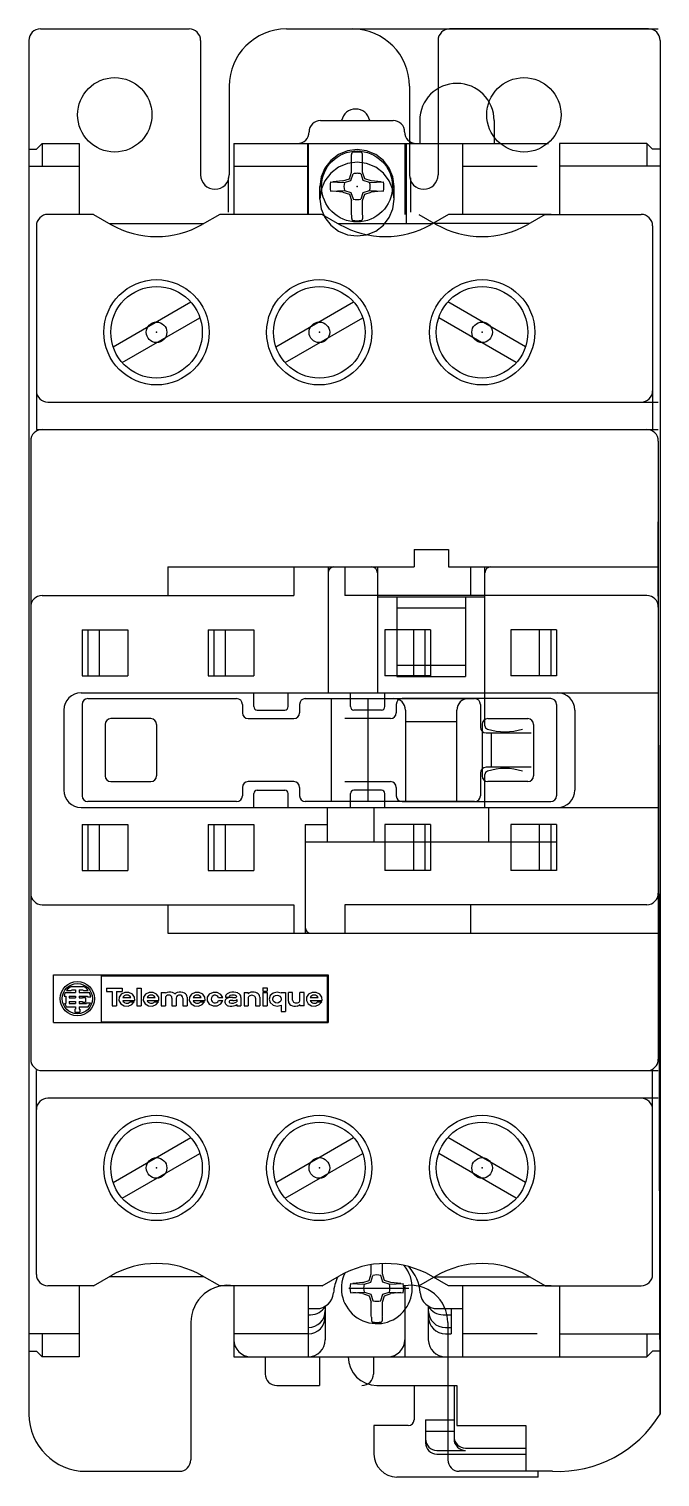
# Model space of a CAD drawing. Extents: x 0 to 55, y 0 to 127.
import ezdxf

# ---------------------------------------------------------------- set-up
doc = ezdxf.new("R2010")
doc.units = 0
doc.layers.add('ALPHA', color=255, linetype='CONTINUOUS')

# ---------------------------------------------------------------- blocks, each defined once
blk = doc.blocks.new('DFHDFYHRTJHNY')
at = {"layer": 'ALPHA'}
for p, q in [((85108.98, -23508.45), (85121.98, -23508.45)), ((85130.48, -23508.45), (85162.98, -23508.45)), ((85162.13, -23508.45), (85144.73, -23508.45)), ((85107.98, -23509.45), (85107.98, -23629.45)), ((85122.98, -23509.45), (85122.98, -23521.2)), ((85143.73, -23509.45), (85143.73, -23521.2)), ((85163.13, -23509.45), (85163.13, -23629.45)), ((85125.48, -23513.45), (85125.48, -23521.2)), ((85141.23, -23513.45), (85141.23, -23521.2)), ((85133.46, -23516.45), (85139.81, -23516.45)), ((85142.13, -23516.45), (85142.13, -23518.45)), ((85148.63, -23516.45), (85148.63, -23518.45)), ((85108.63, -23518.95), (85109.13, -23518.45)), ((85109.13, -23518.45), (85112.38, -23518.45)), ((85109.13, -23518.45), (85109.13, -23520.45)), ((85112.38, -23518.45), (85112.38, -23524.65)), ((85125.88, -23518.45), (85125.88, -23524.65)), ((85125.88, -23518.45), (85153.38, -23518.45)), ((85132.33, -23518.45), (85132.33, -23524.65)), ((85132.38, -23518.45), (85132.38, -23524.65)), ((85140.83, -23518.45), (85140.83, -23524.65)), ((85140.93, -23518.45), (85140.93, -23525.45)), ((85145.88, -23518.45), (85145.88, -23524.65)), ((85161.98, -23518.45), (85154.33, -23518.45)), ((85154.33, -23518.45), (85154.33, -23524.65)), ((85162.48, -23518.95), (85161.98, -23518.45)), ((85161.98, -23518.45), (85161.98, -23520.45)), ((85107.98, -23518.95), (85108.63, -23518.95)), ((85134.36, -23519.93), (85133.84, -23520.6)), ((85135.03, -23519.42), (85134.36, -23519.93)), ((85135.81, -23519.1), (85135.03, -23519.42)), ((85136.65, -23518.99), (85135.81, -23519.1)), ((85136.65, -23520.1), (85135.81, -23520.21)), ((85136.16, -23520.97), (85136.16, -23519.73)), ((85137.49, -23519.1), (85136.65, -23518.99)), ((85137.49, -23520.21), (85136.65, -23520.1)), ((85137.14, -23520.97), (85137.14, -23519.73)), ((85138.28, -23519.42), (85137.49, -23519.1)), ((85138.95, -23519.93), (85138.28, -23519.42)), ((85139.47, -23520.6), (85138.95, -23519.93)), ((85163.13, -23518.95), (85162.48, -23518.95)), ((85107.98, -23520.45), (85112.38, -23520.45)), ((85125.88, -23520.45), (85132.38, -23520.45)), ((85133.51, -23521.38), (85133.4, -23522.21)), ((85133.84, -23520.6), (85133.51, -23521.38)), ((85134.36, -23521.04), (85133.84, -23521.71)), ((85135.03, -23520.53), (85134.36, -23521.04)), ((85135.81, -23520.21), (85135.03, -23520.53)), ((85135.98, -23521.54), (85136.16, -23520.97)), ((85136.12, -23521.68), (85136.31, -23521.12)), ((85137.18, -23521.68), (85137, -23521.12)), ((85137.33, -23521.54), (85137.14, -23520.97)), ((85138.28, -23520.53), (85137.49, -23520.21)), ((85138.95, -23521.04), (85138.28, -23520.53)), ((85139.47, -23521.71), (85138.95, -23521.04)), ((85139.79, -23521.38), (85139.47, -23520.6)), ((85139.9, -23522.21), (85139.79, -23521.38)), ((85145.88, -23520.45), (85152.38, -23520.45)), ((85163.13, -23520.45), (85154.33, -23520.45)), ((85125.38, -23521.45), (85125.38, -23524.45)), ((85133.4, -23523.32), (85133.4, -23522.21)), ((85133.51, -23522.48), (85133.4, -23523.32)), ((85133.84, -23521.71), (85133.51, -23522.48)), ((85134.34, -23521.8), (85135.56, -23521.86)), ((85134.34, -23522.62), (85135.56, -23522.55)), ((85135.42, -23521.72), (85134.54, -23521.81)), ((85135.42, -23522.7), (85134.54, -23522.61)), ((85135.42, -23521.72), (85135.98, -23521.54)), ((85135.56, -23521.86), (85136.12, -23521.68)), ((85135.56, -23522.55), (85136.12, -23522.74)), ((85137.75, -23521.86), (85137.18, -23521.68)), ((85137.18, -23522.74), (85137.75, -23522.55)), ((85137.89, -23521.72), (85137.33, -23521.54)), ((85137.75, -23521.86), (85138.97, -23521.8)), ((85137.75, -23522.55), (85138.97, -23522.62)), ((85138.77, -23521.81), (85137.89, -23521.72)), ((85138.77, -23522.61), (85137.89, -23522.7)), ((85139.79, -23522.48), (85139.47, -23521.71)), ((85139.9, -23523.32), (85139.79, -23522.48)), ((85139.9, -23523.32), (85139.9, -23522.21)), ((85141.33, -23521.45), (85141.33, -23524.45)), ((85133.4, -23523.32), (85133.51, -23524.15)), ((85135.42, -23522.7), (85135.98, -23522.88)), ((85135.98, -23522.88), (85136.17, -23523.44)), ((85136.12, -23522.74), (85136.31, -23523.3)), ((85136.16, -23524.69), (85136.16, -23523.44)), ((85137, -23523.3), (85137.18, -23522.74)), ((85137.14, -23523.44), (85137.33, -23522.88)), ((85137.14, -23524.69), (85137.14, -23523.44)), ((85137.33, -23522.88), (85137.89, -23522.7)), ((85139.79, -23524.15), (85139.9, -23523.32)), ((85113.61, -23524.65), (85109.63, -23524.65)), ((85113.61, -23524.65), (85115.13, -23525.52)), ((85124.65, -23524.65), (85123.13, -23525.52)), ((85133.61, -23524.65), (85124.65, -23524.65)), ((85133.51, -23524.15), (85133.84, -23524.93)), ((85133.61, -23524.65), (85135.13, -23525.52)), ((85133.84, -23524.93), (85134.36, -23525.59)), ((85138.95, -23525.59), (85139.47, -23524.93)), ((85139.47, -23524.93), (85139.79, -23524.15)), ((85142.06, -23524.65), (85143.58, -23525.52)), ((85144.65, -23524.65), (85143.13, -23525.52)), ((85153.61, -23524.65), (85144.65, -23524.65)), ((85153.1, -23524.65), (85151.58, -23525.52)), ((85153.1, -23524.65), (85161.48, -23524.65)), ((85108.63, -23525.65), (85108.63, -23543.45)), ((85115, -23525.45), (85123.26, -23525.45)), ((85134.36, -23525.59), (85135.03, -23526.1)), ((85135, -23525.45), (85143.26, -23525.45)), ((85135.03, -23526.1), (85135.81, -23526.43)), ((85135.81, -23526.43), (85136.65, -23526.53)), ((85136.65, -23526.53), (85137.49, -23526.43)), ((85137.49, -23526.43), (85138.28, -23526.1)), ((85138.28, -23526.1), (85138.95, -23525.59)), ((85151.71, -23525.45), (85143.45, -23525.45)), ((85162.48, -23525.65), (85162.48, -23543.45)), ((85115.34, -23536.21), (85122.12, -23532.29)), ((85129.56, -23536.21), (85136.35, -23532.29)), ((85151.37, -23536.21), (85144.59, -23532.29)), ((85151.37, -23536.21), (85144.59, -23532.29)), ((85116.14, -23537.6), (85122.92, -23533.68)), ((85130.36, -23537.6), (85137.15, -23533.68)), ((85150.57, -23537.6), (85143.79, -23533.68)), ((85150.57, -23537.6), (85143.79, -23533.68)), ((85109.63, -23541.05), (85162.98, -23541.05)), ((85108.63, -23543.45), (85162.98, -23543.45)), ((85108.13, -23544.45), (85108.13, -23598.45)), ((85162.98, -23544.45), (85162.98, -23598.45)), ((85163.13, -23629.45), (85162.98, -23551.52)), ((85141.63, -23553.91), (85141.63, -23555.45)), ((85141.63, -23553.91), (85144.63, -23553.91)), ((85144.63, -23553.91), (85144.63, -23555.45)), ((85120.13, -23555.45), (85120.13, -23557.95)), ((85120.13, -23555.45), (85141.63, -23555.45)), ((85131.13, -23555.45), (85131.13, -23557.95)), ((85134.13, -23555.45), (85134.13, -23566.45)), ((85135.58, -23555.45), (85135.58, -23557.95)), ((85138.43, -23555.45), (85138.43, -23566.45)), ((85144.63, -23555.45), (85162.98, -23555.45)), ((85146.58, -23555.45), (85146.58, -23557.95)), ((85147.83, -23569.32), (85147.83, -23555.45)), ((85109.13, -23557.95), (85131.13, -23557.95)), ((85161.98, -23557.95), (85135.58, -23557.95)), ((85138.43, -23558.05), (85147.83, -23558.05)), ((85140.13, -23558.05), (85140.13, -23565.01)), ((85146.13, -23558.05), (85146.13, -23565.01)), ((85140.13, -23559.03), (85146.13, -23559.03)), ((85112.63, -23560.95), (85112.63, -23564.95)), ((85112.63, -23560.95), (85116.63, -23560.95)), ((85113.13, -23560.95), (85113.13, -23564.95)), ((85114.13, -23560.95), (85114.13, -23564.95)), ((85116.63, -23560.95), (85116.63, -23564.95)), ((85123.63, -23560.95), (85123.63, -23564.95)), ((85123.63, -23560.95), (85127.63, -23560.95)), ((85124.13, -23560.95), (85124.13, -23564.95)), ((85125.13, -23560.95), (85125.13, -23564.95)), ((85127.63, -23560.95), (85127.63, -23564.95)), ((85139.08, -23560.95), (85139.08, -23564.95)), ((85143.08, -23560.95), (85139.08, -23560.95)), ((85141.58, -23560.95), (85141.58, -23564.95)), ((85142.58, -23560.95), (85142.58, -23564.95)), ((85143.08, -23560.95), (85143.08, -23564.95)), ((85150.08, -23560.95), (85150.08, -23564.95)), ((85154.08, -23560.95), (85150.08, -23560.95)), ((85152.58, -23560.95), (85152.58, -23564.95)), ((85153.58, -23560.95), (85153.58, -23564.95)), ((85154.08, -23560.95), (85154.08, -23564.95)), ((85140.13, -23564.03), (85146.13, -23564.03)), ((85112.63, -23564.95), (85116.63, -23564.95)), ((85123.63, -23564.95), (85127.63, -23564.95)), ((85143.08, -23564.95), (85139.08, -23564.95)), ((85140.13, -23565.01), (85146.13, -23565.01)), ((85154.08, -23564.95), (85150.08, -23564.95)), ((85112.53, -23566.45), (85162.98, -23566.45)), ((85113.13, -23566.95), (85126.13, -23566.95)), ((85127.63, -23567.65), (85127.63, -23566.45)), ((85130.63, -23567.65), (85130.63, -23566.45)), ((85132.13, -23566.95), (85146.93, -23566.95)), ((85134.38, -23566.95), (85134.38, -23575.95)), ((85136.08, -23567.65), (85136.08, -23566.45)), ((85137.58, -23566.95), (85137.58, -23575.95)), ((85139.08, -23567.65), (85139.08, -23566.45)), ((85153.58, -23566.95), (85140.58, -23566.95)), ((85111.03, -23567.95), (85111.03, -23574.95)), ((85112.63, -23567.45), (85112.63, -23575.45)), ((85126.63, -23567.45), (85126.63, -23568.2)), ((85127.93, -23567.95), (85130.33, -23567.95)), ((85131.63, -23567.45), (85131.63, -23568.2)), ((85138.78, -23567.95), (85136.38, -23567.95)), ((85140.08, -23567.45), (85140.08, -23568.2)), ((85140.88, -23567.95), (85140.88, -23575.95)), ((85145.38, -23575.95), (85145.38, -23567.95)), ((85147.43, -23567.45), (85147.43, -23569.45)), ((85154.08, -23567.45), (85154.08, -23575.45)), ((85155.68, -23567.95), (85155.68, -23574.95)), ((85114.63, -23569.2), (85114.63, -23573.7)), ((85118.63, -23568.7), (85115.13, -23568.7)), ((85119.13, -23569.2), (85119.13, -23573.7)), ((85127.13, -23568.7), (85131.13, -23568.7)), ((85139.58, -23568.7), (85135.58, -23568.7)), ((85140.88, -23568.95), (85145.38, -23568.95)), ((85147.58, -23569.2), (85147.58, -23573.7)), ((85148.08, -23568.7), (85151.58, -23568.7)), ((85152.08, -23569.2), (85152.08, -23573.7)), ((85147.93, -23569.95), (85151.88, -23569.95)), ((85148.38, -23569.95), (85148.38, -23572.95)), ((85151.88, -23572.95), (85147.93, -23572.95)), ((85115.13, -23574.2), (85118.63, -23574.2)), ((85131.13, -23574.2), (85127.13, -23574.2)), ((85135.58, -23574.2), (85139.58, -23574.2)), ((85147.43, -23573.45), (85147.43, -23575.45)), ((85147.83, -23576.45), (85147.83, -23573.58)), ((85151.58, -23574.2), (85148.08, -23574.2)), ((85126.63, -23574.7), (85126.63, -23575.45)), ((85127.63, -23576.45), (85127.63, -23575.25)), ((85127.93, -23574.95), (85130.33, -23574.95)), ((85130.63, -23576.45), (85130.63, -23575.25)), ((85131.63, -23574.7), (85131.63, -23575.45)), ((85136.08, -23576.45), (85136.08, -23575.25)), ((85138.78, -23574.95), (85136.38, -23574.95)), ((85139.08, -23576.45), (85139.08, -23575.25)), ((85140.08, -23574.7), (85140.08, -23575.45)), ((85112.53, -23576.45), (85162.98, -23576.45)), ((85126.13, -23575.95), (85113.13, -23575.95)), ((85146.93, -23575.95), (85132.13, -23575.95)), ((85134.03, -23576.45), (85134.03, -23579.45)), ((85138.13, -23576.45), (85138.13, -23579.45)), ((85140.58, -23575.95), (85153.58, -23575.95)), ((85148.13, -23576.45), (85148.13, -23579.45)), ((85112.63, -23577.95), (85116.63, -23577.95)), ((85112.63, -23577.95), (85112.63, -23581.95)), ((85113.13, -23577.95), (85113.13, -23581.95)), ((85114.13, -23577.95), (85114.13, -23581.95)), ((85116.63, -23577.95), (85116.63, -23581.95)), ((85123.63, -23577.95), (85123.63, -23581.95)), ((85123.63, -23577.95), (85127.63, -23577.95)), ((85124.13, -23577.95), (85124.13, -23581.95)), ((85125.13, -23577.95), (85125.13, -23581.95)), ((85127.63, -23577.95), (85127.63, -23581.95)), ((85132.13, -23577.95), (85134.03, -23577.95)), ((85132.13, -23577.95), (85132.13, -23587.45)), ((85139.08, -23577.95), (85139.08, -23581.95)), ((85143.08, -23577.95), (85139.08, -23577.95)), ((85141.58, -23577.95), (85141.58, -23581.95)), ((85142.58, -23577.95), (85142.58, -23581.95)), ((85143.08, -23577.95), (85143.08, -23581.95)), ((85154.08, -23577.95), (85150.08, -23577.95)), ((85150.08, -23577.95), (85150.08, -23581.95)), ((85152.58, -23577.95), (85152.58, -23581.95)), ((85153.58, -23577.95), (85153.58, -23581.95)), ((85154.08, -23577.95), (85154.08, -23581.95)), ((85132.13, -23579.45), (85154.13, -23579.45)), ((85112.63, -23581.95), (85116.63, -23581.95)), ((85123.63, -23581.95), (85127.63, -23581.95)), ((85143.08, -23581.95), (85139.08, -23581.95)), ((85154.08, -23581.95), (85150.08, -23581.95)), ((85109.13, -23584.95), (85131.13, -23584.95)), ((85120.13, -23584.95), (85120.13, -23587.45)), ((85131.13, -23584.95), (85131.13, -23587.45)), ((85161.98, -23584.95), (85135.58, -23584.95)), ((85135.58, -23584.95), (85135.58, -23587.45)), ((85146.58, -23584.95), (85146.58, -23587.45)), ((85120.13, -23587.45), (85162.98, -23587.45)), ((85110.13, -23591.08), (85134.13, -23591.08)), ((85110.13, -23595.25), (85110.13, -23591.08)), ((85111.69, -23592.09), (85112.73, -23592.09)), ((85114.3, -23591.16), (85134.05, -23591.16)), ((85114.3, -23591.16), (85114.3, -23595.17)), ((85114.75, -23592.25), (85116.13, -23592.25)), ((85114.75, -23592.25), (85114.75, -23592.53)), ((85116.13, -23592.25), (85116.13, -23592.53)), ((85117.41, -23592.25), (85117.41, -23593.79)), ((85117.41, -23592.25), (85117.78, -23592.25)), ((85117.78, -23592.25), (85117.78, -23593.79)), ((85128.42, -23592.22), (85128.42, -23592.51)), ((85128.42, -23592.22), (85128.79, -23592.22)), ((85128.79, -23592.22), (85128.79, -23592.51)), ((85134.05, -23591.16), (85134.05, -23595.17)), ((85134.13, -23591.08), (85134.13, -23595.25)), ((85111.05, -23592.93), (85111.2, -23592.93)), ((85111.15, -23592.63), (85112.06, -23592.63)), ((85111.2, -23592.93), (85111.2, -23593.58)), ((85111.26, -23592.45), (85111.68, -23592.45)), ((85111.5, -23592.93), (85111.5, -23593.1)), ((85111.5, -23592.93), (85112.06, -23592.93)), ((85111.5, -23593.1), (85112.06, -23593.1)), ((85111.5, -23593.4), (85112.06, -23593.4)), ((85111.5, -23593.4), (85111.5, -23593.58)), ((85111.77, -23592.39), (85112.06, -23592.39)), ((85112.06, -23592.39), (85112.06, -23592.63)), ((85112.06, -23592.93), (85112.06, -23593.1)), ((85112.06, -23593.4), (85112.06, -23593.58)), ((85112.36, -23592.39), (85112.36, -23592.63)), ((85112.36, -23592.39), (85112.66, -23592.39)), ((85112.36, -23592.63), (85113.28, -23592.63)), ((85112.36, -23592.93), (85113.07, -23592.93)), ((85112.36, -23592.93), (85112.36, -23593.1)), ((85112.36, -23593.1), (85112.66, -23593.1)), ((85112.36, -23593.4), (85112.36, -23593.58)), ((85112.36, -23593.4), (85112.66, -23593.4)), ((85112.66, -23593.05), (85112.66, -23593.1)), ((85112.66, -23593.05), (85112.93, -23593.05)), ((85112.66, -23593.4), (85112.66, -23593.46)), ((85112.66, -23593.46), (85112.93, -23593.46)), ((85112.75, -23592.45), (85113.16, -23592.45)), ((85112.93, -23593.05), (85112.93, -23593.46)), ((85113.09, -23592.99), (85113.39, -23592.99)), ((85114.75, -23592.53), (85115.25, -23592.53)), ((85115.25, -23592.53), (85115.25, -23593.79)), ((85115.62, -23592.53), (85115.62, -23593.79)), ((85115.62, -23592.53), (85116.13, -23592.53)), ((85116.17, -23593.07), (85116.89, -23593.07)), ((85116.17, -23593.33), (85117.22, -23593.33)), ((85116.82, -23593.43), (85117.18, -23593.43)), ((85118.3, -23593.07), (85119.01, -23593.07)), ((85118.3, -23593.33), (85119.34, -23593.33)), ((85118.95, -23593.43), (85119.31, -23593.43)), ((85119.53, -23592.62), (85119.53, -23593.79)), ((85119.53, -23592.62), (85119.9, -23592.62)), ((85119.9, -23592.62), (85119.9, -23592.69)), ((85119.9, -23593.11), (85119.9, -23593.79)), ((85120.48, -23593.11), (85120.48, -23593.79)), ((85120.85, -23593.11), (85120.85, -23593.79)), ((85121.43, -23593.11), (85121.43, -23593.79)), ((85121.8, -23593.03), (85121.8, -23593.79)), ((85122.32, -23593.07), (85123.04, -23593.07)), ((85122.32, -23593.33), (85123.37, -23593.33)), ((85122.97, -23593.43), (85123.33, -23593.43)), ((85124.55, -23593.07), (85124.92, -23593.07)), ((85124.55, -23593.33), (85124.92, -23593.33)), ((85125.15, -23593.02), (85125.47, -23593.02)), ((85126.14, -23593.23), (85126.14, -23593.43)), ((85126.51, -23593.05), (85126.51, -23593.79)), ((85126.78, -23592.62), (85126.78, -23593.79)), ((85126.78, -23592.62), (85127.14, -23592.62)), ((85127.14, -23592.62), (85127.14, -23592.73)), ((85127.14, -23593.12), (85127.14, -23593.79)), ((85127.78, -23593.12), (85127.78, -23593.79)), ((85128.15, -23593.03), (85128.15, -23593.79)), ((85128.42, -23592.51), (85128.79, -23592.51)), ((85128.42, -23592.62), (85128.42, -23593.79)), ((85128.42, -23592.62), (85128.79, -23592.62)), ((85128.79, -23592.62), (85128.79, -23593.79)), ((85130.02, -23592.62), (85130.02, -23592.68)), ((85130.02, -23592.62), (85130.39, -23592.62)), ((85130.39, -23592.62), (85130.39, -23594.28)), ((85130.65, -23593.38), (85130.65, -23592.62)), ((85131.02, -23592.62), (85130.65, -23592.62)), ((85131.02, -23593.28), (85131.02, -23592.62)), ((85131.66, -23593.28), (85131.66, -23592.62)), ((85132.03, -23592.62), (85131.66, -23592.62)), ((85132.03, -23593.79), (85132.03, -23592.62)), ((85132.55, -23593.07), (85133.26, -23593.07)), ((85132.55, -23593.33), (85133.59, -23593.33)), ((85133.2, -23593.43), (85133.56, -23593.43)), ((85111.1, -23593.58), (85111.2, -23593.58)), ((85111.26, -23593.88), (85112.06, -23593.88)), ((85111.5, -23593.58), (85112.06, -23593.58)), ((85112, -23594.09), (85112.06, -23594.09)), ((85112, -23594.09), (85112, -23594.35)), ((85112, -23594.35), (85112.42, -23594.35)), ((85112.06, -23593.88), (85112.06, -23594.09)), ((85112.36, -23593.58), (85113, -23593.58)), ((85112.36, -23593.88), (85113.16, -23593.88)), ((85112.36, -23593.88), (85112.36, -23594.09)), ((85112.36, -23594.09), (85112.42, -23594.09)), ((85112.42, -23594.09), (85112.42, -23594.35)), ((85113.03, -23593.52), (85113.35, -23593.52)), ((85115.25, -23593.79), (85115.62, -23593.79)), ((85117.41, -23593.79), (85117.78, -23593.79)), ((85119.53, -23593.79), (85119.9, -23593.79)), ((85120.48, -23593.79), (85120.85, -23593.79)), ((85121.43, -23593.79), (85121.8, -23593.79)), ((85126.14, -23593.67), (85126.14, -23593.79)), ((85126.14, -23593.79), (85126.51, -23593.79)), ((85126.78, -23593.79), (85127.14, -23593.79)), ((85127.78, -23593.79), (85128.15, -23593.79)), ((85128.42, -23593.79), (85128.79, -23593.79)), ((85130.02, -23593.73), (85130.02, -23594.28)), ((85130.02, -23594.28), (85130.39, -23594.28)), ((85131.66, -23593.79), (85131.66, -23593.67)), ((85132.03, -23593.79), (85131.66, -23593.79)), ((85110.13, -23595.25), (85134.13, -23595.25)), ((85114.3, -23595.17), (85134.05, -23595.17)), ((85108.63, -23617.25), (85108.63, -23599.45)), ((85109.13, -23599.45), (85162.98, -23599.45)), ((85162.48, -23617.25), (85162.48, -23599.45)), ((85162.98, -23601.85), (85109.63, -23601.85)), ((85115.34, -23609.21), (85122.12, -23605.29)), ((85129.56, -23609.21), (85136.35, -23605.29)), ((85151.37, -23609.21), (85144.59, -23605.29)), ((85151.37, -23609.21), (85144.59, -23605.29)), ((85116.14, -23610.6), (85122.92, -23606.68)), ((85130.36, -23610.6), (85137.15, -23606.68)), ((85150.57, -23610.6), (85143.79, -23606.68)), ((85150.57, -23610.6), (85143.79, -23606.68)), ((85113.61, -23618.25), (85115.13, -23617.37)), ((85123.26, -23617.45), (85115, -23617.45)), ((85124.65, -23618.25), (85123.13, -23617.37)), ((85133.61, -23618.25), (85135.13, -23617.37)), ((85137.7, -23617.78), (85137.89, -23617.21)), ((85137.85, -23617.92), (85138.04, -23617.35)), ((85137.89, -23617.21), (85137.89, -23616.39)), ((85138.91, -23617.92), (85138.73, -23617.35)), ((85138.87, -23617.21), (85138.87, -23616.3)), ((85139.05, -23617.77), (85138.87, -23617.21)), ((85142.06, -23618.25), (85143.58, -23617.37)), ((85144.65, -23618.25), (85143.13, -23617.37)), ((85143.45, -23617.45), (85151.71, -23617.45)), ((85153.1, -23618.25), (85151.58, -23617.37)), ((85113.61, -23618.25), (85109.63, -23618.25)), ((85112.38, -23618.25), (85112.38, -23624.45)), ((85133.61, -23618.25), (85124.65, -23618.25)), ((85125.88, -23618.25), (85125.88, -23624.45)), ((85132.38, -23618.25), (85132.38, -23624.45)), ((85135.94, -23618.45), (85141.18, -23618.45)), ((85136.07, -23618.04), (85137.29, -23618.1)), ((85136.07, -23618.85), (85137.29, -23618.79)), ((85137.15, -23617.96), (85136.27, -23618.05)), ((85137.15, -23617.96), (85137.7, -23617.78)), ((85137.29, -23618.1), (85137.85, -23617.92)), ((85137.29, -23618.79), (85137.85, -23618.98)), ((85139.47, -23618.1), (85138.91, -23617.92)), ((85138.91, -23618.98), (85139.47, -23618.79)), ((85139.61, -23617.96), (85139.05, -23617.77)), ((85139.47, -23618.1), (85140.69, -23618.04)), ((85139.47, -23618.79), (85140.69, -23618.85)), ((85140.49, -23618.05), (85139.61, -23617.96)), ((85140.83, -23618.25), (85140.83, -23624.45)), ((85153.61, -23618.25), (85144.65, -23618.25)), ((85145.88, -23618.25), (85145.88, -23624.45)), ((85153.1, -23618.25), (85161.48, -23618.25)), ((85154.33, -23618.25), (85154.33, -23624.45)), ((85133.88, -23620.01), (85133.88, -23622.95)), ((85137.15, -23618.93), (85136.27, -23618.84)), ((85137.15, -23618.93), (85137.71, -23619.12)), ((85137.71, -23619.12), (85137.89, -23619.68)), ((85137.85, -23618.98), (85138.04, -23619.54)), ((85137.89, -23620.92), (85137.89, -23619.68)), ((85138.73, -23619.54), (85138.91, -23618.98)), ((85138.87, -23619.68), (85139.05, -23619.12)), ((85138.87, -23620.92), (85138.87, -23619.68)), ((85139.05, -23619.12), (85139.61, -23618.93)), ((85140.49, -23618.84), (85139.61, -23618.93)), ((85142.88, -23620.01), (85142.88, -23622.95)), ((85132.4, -23620.77), (85132.59, -23620.77)), ((85132.41, -23620.24), (85133.08, -23620.24)), ((85137.89, -23620.95), (85137.9, -23620.98)), ((85137.9, -23620.98), (85137.9, -23621.01)), ((85137.9, -23621.01), (85137.9, -23621.04)), ((85137.9, -23621.04), (85137.9, -23621.06)), ((85137.9, -23621.06), (85137.91, -23621.09)), ((85137.91, -23621.09), (85137.91, -23621.12)), ((85137.91, -23621.12), (85137.91, -23621.15)), ((85137.91, -23621.15), (85137.91, -23621.17)), ((85137.91, -23621.17), (85137.91, -23621.2)), ((85137.91, -23621.2), (85137.91, -23621.22)), ((85137.91, -23621.22), (85137.91, -23621.24)), ((85137.91, -23621.24), (85137.91, -23621.27)), ((85137.91, -23621.27), (85137.92, -23621.29)), ((85137.92, -23621.29), (85137.92, -23621.31)), ((85137.92, -23621.31), (85137.93, -23621.33)), ((85137.93, -23621.33), (85137.93, -23621.34)), ((85137.93, -23621.34), (85137.94, -23621.35)), ((85138.83, -23621.34), (85138.82, -23621.35)), ((85138.84, -23621.31), (85138.83, -23621.33)), ((85138.83, -23621.33), (85138.83, -23621.34)), ((85138.85, -23621.27), (85138.84, -23621.29)), ((85138.84, -23621.29), (85138.84, -23621.31)), ((85138.86, -23621.06), (85138.85, -23621.09)), ((85138.85, -23621.09), (85138.85, -23621.12)), ((85138.85, -23621.12), (85138.85, -23621.15)), ((85138.85, -23621.15), (85138.85, -23621.17)), ((85138.85, -23621.17), (85138.85, -23621.2)), ((85138.85, -23621.2), (85138.85, -23621.22)), ((85138.85, -23621.22), (85138.85, -23621.24)), ((85138.85, -23621.24), (85138.85, -23621.27)), ((85138.87, -23620.95), (85138.86, -23620.98)), ((85138.86, -23620.98), (85138.86, -23621.01)), ((85138.86, -23621.01), (85138.86, -23621.04)), ((85138.86, -23621.04), (85138.86, -23621.06)), ((85143.68, -23620.24), (85145.86, -23620.24)), ((85144.18, -23620.77), (85144.88, -23620.77)), ((85144.88, -23620.24), (85144.88, -23622.44)), ((85112.38, -23622.45), (85107.98, -23622.45)), ((85109.13, -23622.45), (85109.13, -23624.45)), ((85122.13, -23621.45), (85122.13, -23633.45)), ((85132.38, -23622.45), (85125.88, -23622.45)), ((85137.94, -23621.35), (85137.95, -23621.36)), ((85137.95, -23621.36), (85137.95, -23621.37)), ((85137.95, -23621.37), (85137.96, -23621.38)), ((85137.96, -23621.38), (85137.97, -23621.39)), ((85137.97, -23621.39), (85137.97, -23621.4)), ((85137.97, -23621.4), (85137.98, -23621.41)), ((85138.79, -23621.4), (85138.78, -23621.41)), ((85138.8, -23621.38), (85138.79, -23621.39)), ((85138.79, -23621.39), (85138.79, -23621.4)), ((85138.81, -23621.37), (85138.8, -23621.38)), ((85138.82, -23621.35), (85138.81, -23621.36)), ((85138.81, -23621.36), (85138.81, -23621.37)), ((85144.38, -23621.9), (85144.88, -23621.9)), ((85144.38, -23622.44), (85144.88, -23622.44)), ((85144.58, -23621.45), (85144.58, -23633.45)), ((85152.38, -23622.45), (85145.88, -23622.45)), ((85154.33, -23622.45), (85163.13, -23622.45)), ((85161.98, -23622.45), (85161.98, -23624.45)), ((85107.98, -23623.95), (85108.63, -23623.95)), ((85108.63, -23623.95), (85109.13, -23624.45)), ((85112.38, -23624.45), (85109.13, -23624.45)), ((85125.88, -23624.45), (85154.88, -23624.45)), ((85128.63, -23624.45), (85128.63, -23625.95)), ((85133.38, -23624.45), (85133.38, -23626.95)), ((85138.08, -23624.45), (85138.08, -23625.95)), ((85154.33, -23624.45), (85161.98, -23624.45)), ((85162.48, -23623.95), (85161.98, -23624.45)), ((85163.13, -23623.95), (85162.48, -23623.95)), ((85129.63, -23626.95), (85133.38, -23626.95)), ((85138.38, -23626.95), (85145.38, -23626.95)), ((85141.63, -23626.95), (85141.63, -23629.95)), ((85145.13, -23626.95), (85145.13, -23631.62)), ((85145.38, -23626.95), (85145.38, -23630.45)), ((85142.63, -23629.94), (85145.13, -23629.94)), ((85142.63, -23629.94), (85142.63, -23631.95)), ((85141.13, -23630.45), (85138.13, -23630.45)), ((85138.13, -23630.45), (85138.13, -23632.95)), ((85142.63, -23630.95), (85145.13, -23630.95)), ((85145.38, -23630.45), (85151.41, -23630.45)), ((85151.41, -23630.45), (85151.41, -23634.45)), ((85143.63, -23632.62), (85146.13, -23632.62)), ((85146.13, -23632.42), (85151.41, -23632.42)), ((85143.63, -23632.95), (85151.41, -23632.95)), ((85112.98, -23634.45), (85121.13, -23634.45)), ((85152.49, -23634.95), (85140.13, -23634.95)), ((85153.73, -23634.45), (85145.58, -23634.45)), ((85152.49, -23634.95), (85152.49, -23634.45))]:
    blk.add_line(p, q, dxfattribs=at)
for points in [[(85136.17, -23519.7), (85136.17, -23519.67), (85136.17, -23519.65), (85136.18, -23519.62), (85136.18, -23519.59), (85136.18, -23519.56), (85136.18, -23519.53), (85136.18, -23519.5), (85136.18, -23519.48), (85136.18, -23519.46), (85136.18, -23519.43), (85136.19, -23519.41), (85136.19, -23519.39), (85136.19, -23519.37), (85136.2, -23519.34), (85136.2, -23519.32), (85136.21, -23519.31), (85136.21, -23519.3), (85136.22, -23519.29), (85136.23, -23519.28), (85136.23, -23519.27), (85136.24, -23519.27), (85136.25, -23519.26), (85136.25, -23519.25)], [(85137.14, -23519.7), (85137.14, -23519.67), (85137.13, -23519.65), (85137.13, -23519.62), (85137.13, -23519.59), (85137.13, -23519.56), (85137.12, -23519.53), (85137.12, -23519.5), (85137.12, -23519.48), (85137.12, -23519.46), (85137.12, -23519.43), (85137.12, -23519.41), (85137.12, -23519.39), (85137.12, -23519.37), (85137.11, -23519.34), (85137.1, -23519.32), (85137.1, -23519.31), (85137.09, -23519.3), (85137.09, -23519.29), (85137.08, -23519.28), (85137.08, -23519.27), (85137.07, -23519.27), (85137.06, -23519.26), (85137.05, -23519.25)], [(85136.17, -23524.71), (85136.17, -23524.74), (85136.17, -23524.77), (85136.18, -23524.8), (85136.18, -23524.83), (85136.18, -23524.85), (85136.18, -23524.88), (85136.18, -23524.91), (85136.18, -23524.94), (85136.18, -23524.96), (85136.18, -23524.98), (85136.19, -23525.01), (85136.19, -23525.03), (85136.19, -23525.05), (85136.2, -23525.07), (85136.2, -23525.09), (85136.21, -23525.1), (85136.21, -23525.11), (85136.22, -23525.12), (85136.23, -23525.13), (85136.23, -23525.14), (85136.24, -23525.15), (85136.25, -23525.16), (85136.25, -23525.17)], [(85137.14, -23524.71), (85137.14, -23524.74), (85137.13, -23524.77), (85137.13, -23524.8), (85137.13, -23524.83), (85137.13, -23524.85), (85137.12, -23524.88), (85137.12, -23524.91), (85137.12, -23524.94), (85137.12, -23524.96), (85137.12, -23524.98), (85137.12, -23525.01), (85137.12, -23525.03), (85137.12, -23525.05), (85137.11, -23525.07), (85137.1, -23525.09), (85137.1, -23525.1), (85137.09, -23525.11), (85137.09, -23525.12), (85137.08, -23525.13), (85137.08, -23525.14), (85137.07, -23525.15), (85137.06, -23525.16), (85137.05, -23525.17)], [(85117.22, -23593.33), (85117.2, -23593.02), (85117.02, -23592.76), (85116.71, -23592.61), (85116.35, -23592.61), (85116.04, -23592.76), (85115.86, -23593.02), (85115.84, -23593.33), (85116, -23593.61), (85116.3, -23593.78), (85116.65, -23593.81), (85116.97, -23593.68), (85117.18, -23593.43)], [(85116.89, -23593.07), (85116.83, -23592.98), (85116.75, -23592.91), (85116.64, -23592.86), (85116.53, -23592.85), (85116.42, -23592.86), (85116.31, -23592.91), (85116.23, -23592.98), (85116.17, -23593.07)], [(85116.17, -23593.33), (85116.22, -23593.41), (85116.29, -23593.48), (85116.37, -23593.53), (85116.47, -23593.55), (85116.57, -23593.56), (85116.66, -23593.54), (85116.75, -23593.49), (85116.82, -23593.43)], [(85119.34, -23593.33), (85119.33, -23593.02), (85119.14, -23592.76), (85118.83, -23592.61), (85118.48, -23592.61), (85118.17, -23592.76), (85117.98, -23593.02), (85117.97, -23593.33), (85118.13, -23593.61), (85118.42, -23593.78), (85118.77, -23593.81), (85119.1, -23593.68), (85119.31, -23593.43)], [(85119.01, -23593.07), (85118.96, -23592.98), (85118.87, -23592.91), (85118.77, -23592.86), (85118.66, -23592.85), (85118.54, -23592.86), (85118.44, -23592.91), (85118.36, -23592.98), (85118.3, -23593.07)], [(85118.3, -23593.33), (85118.35, -23593.41), (85118.41, -23593.48), (85118.5, -23593.53), (85118.59, -23593.55), (85118.69, -23593.56), (85118.79, -23593.54), (85118.88, -23593.49), (85118.95, -23593.43)], [(85123.37, -23593.33), (85123.35, -23593.02), (85123.17, -23592.76), (85122.86, -23592.61), (85122.5, -23592.61), (85122.19, -23592.76), (85122.01, -23593.02), (85121.99, -23593.33), (85122.15, -23593.61), (85122.44, -23593.78), (85122.8, -23593.81), (85123.12, -23593.68), (85123.33, -23593.43)], [(85123.04, -23593.07), (85122.98, -23592.98), (85122.89, -23592.91), (85122.79, -23592.86), (85122.68, -23592.85), (85122.57, -23592.86), (85122.46, -23592.91), (85122.38, -23592.98), (85122.32, -23593.07)], [(85122.32, -23593.33), (85122.37, -23593.41), (85122.44, -23593.48), (85122.52, -23593.53), (85122.62, -23593.55), (85122.71, -23593.56), (85122.81, -23593.54), (85122.9, -23593.49), (85122.97, -23593.43)], [(85124.92, -23593.07), (85124.75, -23592.79), (85124.44, -23592.61), (85124.07, -23592.61), (85123.74, -23592.76), (85123.56, -23593.04), (85123.56, -23593.36), (85123.74, -23593.64), (85124.07, -23593.8), (85124.44, -23593.79), (85124.75, -23593.62), (85124.92, -23593.33)], [(85130.02, -23592.68), (85129.67, -23592.59), (85129.32, -23592.67), (85129.06, -23592.89), (85128.97, -23593.2), (85129.06, -23593.51), (85129.32, -23593.74), (85129.67, -23593.82), (85130.02, -23593.73)], [(85133.59, -23593.33), (85133.58, -23593.02), (85133.39, -23592.76), (85133.08, -23592.61), (85132.73, -23592.61), (85132.42, -23592.76), (85132.23, -23593.02), (85132.22, -23593.33), (85132.38, -23593.61), (85132.67, -23593.78), (85133.03, -23593.81), (85133.35, -23593.68), (85133.56, -23593.43)], [(85133.26, -23593.07), (85133.21, -23592.98), (85133.12, -23592.91), (85133.02, -23592.86), (85132.91, -23592.85), (85132.79, -23592.86), (85132.69, -23592.91), (85132.61, -23592.98), (85132.55, -23593.07)], [(85132.55, -23593.33), (85132.6, -23593.41), (85132.67, -23593.48), (85132.75, -23593.53), (85132.84, -23593.55), (85132.94, -23593.56), (85133.04, -23593.54), (85133.13, -23593.49), (85133.2, -23593.43)]]:
    blk.add_lwpolyline(points, dxfattribs=at)
for centre, radius in [((85115.48, -23515.95), 3.25), ((85151.23, -23515.95), 3.25), ((85136.65, -23522.21), 3.1), ((85119.13, -23534.95), 4.6), ((85119.13, -23534.95), 4), ((85133.35, -23534.95), 4.6), ((85133.36, -23534.95), 4), ((85147.58, -23534.95), 4.6), ((85147.58, -23534.95), 4.6), ((85147.58, -23534.95), 4), ((85147.58, -23534.95), 4), ((85119.13, -23534.95), 0.9), ((85133.36, -23534.95), 0.9), ((85147.58, -23534.95), 0.9), ((85147.58, -23534.95), 0.9), ((85112.21, -23593.16), 1.49), ((85112.21, -23593.16), 1.32), ((85129.66, -23593.2), 0.356), ((85119.13, -23607.95), 4.6), ((85133.35, -23607.95), 4.6), ((85147.58, -23607.95), 4.6), ((85147.58, -23607.95), 4.6), ((85119.13, -23607.95), 4), ((85133.36, -23607.95), 4), ((85147.58, -23607.95), 4), ((85147.58, -23607.95), 4), ((85119.13, -23607.95), 0.9), ((85133.36, -23607.95), 0.9), ((85147.58, -23607.95), 0.9), ((85147.58, -23607.95), 0.9)]:
    blk.add_circle(centre, radius, dxfattribs=at)
for centre, radius, start, end in [((85108.98, -23509.45), 1, 90, 180), ((85121.98, -23509.45), 1, 0, 90), ((85130.48, -23513.45), 5, 90, 180), ((85136.23, -23513.45), 5, 0, 90), ((85144.73, -23509.45), 1, 90, 180), ((85162.13, -23509.45), 1, 0, 90), ((85145.38, -23516.45), 3.25, 0, 180), ((85136.53, -23516.7), 1.25, 11.4906, 168.5095), ((85131.46, -23517.45), 1, 270, 0), ((85133.46, -23517.45), 1, 90, 180), ((85139.81, -23517.45), 1, 0, 90), ((85141.81, -23517.45), 1, 180, 270), ((85136.65, -23522.21), 2.99, 82.3022, 97.6977), ((85124.23, -23521.2), 1.25, 180, 270), ((85124.23, -23521.2), 1.25, 270, 0), ((85136.65, -23522.21), 1.15, 90, 107.5363), ((85136.65, -23522.21), 1.15, 72.4637, 90), ((85142.48, -23521.2), 1.25, 180, 270), ((85142.48, -23521.2), 1.25, 270, 0), ((85136.65, -23522.21), 2.35, 169.9755, 190.0243), ((85136.65, -23522.21), 1.15, 162.4636, 197.5362), ((85136.65, -23522.21), 1.15, 342.4637, 17.5363), ((85136.65, -23522.21), 2.35, 349.9757, 10.0245), ((85136.65, -23522.21), 1.15, 252.4637, 287.5363), ((85109.63, -23525.65), 1, 90.0001, 180), ((85136.65, -23522.21), 2.99, 262.3023, 277.6978), ((85161.48, -23525.65), 1, 0, 89.9999), ((85119.13, -23518.59), 8, 240, 300), ((85139.13, -23518.59), 8, 240, 300), ((85147.58, -23518.59), 8, 240, 300), ((85109.63, -23540.05), 1, 180, 270), ((85161.48, -23540.05), 1, 270, 360), ((85109.13, -23544.45), 1, 90, 180), ((85161.98, -23544.45), 1, 0, 90), ((85134.63, -23555.95), 0.5, 90, 180), ((85137.93, -23555.95), 0.5, 0, 90), ((85148.33, -23555.95), 0.5, 90, 180), ((85109.13, -23558.95), 1, 90, 180), ((85161.98, -23558.95), 1, 0, 90), ((85112.53, -23567.95), 1.5, 90, 180), ((85113.13, -23567.45), 0.5, 90, 180), ((85126.13, -23567.45), 0.5, 0, 90), ((85132.13, -23567.45), 0.5, 90, 180), ((85139.88, -23567.95), 1, 0, 90), ((85140.58, -23567.45), 0.5, 90, 180), ((85146.38, -23567.95), 1, 90, 180), ((85146.93, -23567.45), 0.5, 0, 90), ((85153.58, -23567.45), 0.5, 0, 90), ((85154.18, -23567.95), 1.5, 0, 90), ((85127.13, -23568.2), 0.5, 180, 270), ((85127.93, -23567.65), 0.3, 180, 270), ((85130.33, -23567.65), 0.3, 270, 0), ((85131.13, -23568.2), 0.5, 270, 0), ((85136.38, -23567.65), 0.3, 180, 270), ((85138.78, -23567.65), 0.3, 270, 0), ((85139.58, -23568.2), 0.5, 270, 0), ((85115.13, -23569.2), 0.5, 90, 180), ((85118.63, -23569.2), 0.5, 0, 90), ((85147.93, -23569.45), 0.5, 180, 270), ((85148.08, -23569.2), 0.5, 90, 180), ((85148.13, -23569.32), 0.3, 180, 252.0305), ((85151.58, -23569.2), 0.5, 0, 90), ((85149.58, -23564.85), 5, 252.0305, 287.9695), ((85147.93, -23573.45), 0.5, 90, 180), ((85149.58, -23578.05), 5, 72.0305, 107.9695), ((85115.13, -23573.7), 0.5, 180, 270), ((85118.63, -23573.7), 0.5, 270, 0), ((85127.13, -23574.7), 0.5, 90, 180), ((85131.13, -23574.7), 0.5, 0, 90), ((85139.58, -23574.7), 0.5, 360, 90), ((85148.08, -23573.7), 0.5, 180, 270), ((85148.13, -23573.58), 0.3, 107.9695, 180), ((85151.58, -23573.7), 0.5, 270, 360), ((85112.53, -23574.95), 1.5, 180, 270), ((85113.13, -23575.45), 0.5, 180, 270), ((85126.13, -23575.45), 0.5, 270, 0), ((85127.93, -23575.25), 0.3, 90, 180), ((85130.33, -23575.25), 0.3, 0, 90), ((85132.13, -23575.45), 0.5, 180, 270), ((85136.38, -23575.25), 0.3, 90, 180), ((85138.78, -23575.25), 0.3, 0, 90), ((85140.58, -23575.45), 0.5, 180, 270), ((85146.93, -23575.45), 0.5, 270, 0), ((85153.58, -23575.45), 0.5, 270, 0), ((85154.18, -23574.95), 1.5, 270, 0), ((85109.13, -23583.95), 1, 180, 270), ((85161.98, -23583.95), 1, 270, 0), ((85132.63, -23586.95), 0.5, 180, 270), ((85112.21, -23593.16), 1.19, 115.842, 143.1301), ((85112.21, -23593.16), 1.19, 36.8699, 64.158), ((85112.21, -23593.16), 1.19, 153.2563, 168.463), ((85112.21, -23593.16), 0.893, 119.9265, 126.8699), ((85112.21, -23593.16), 0.893, 53.1301, 60.0735), ((85112.21, -23593.16), 0.893, 11.537, 15.466), ((85112.21, -23593.16), 1.19, 8.6269, 26.7437), ((85120.28, -23593.28), 0.699, 69.5126, 122.8784), ((85120.14, -23593.11), 0.24, 128.6827, 180), ((85120.19, -23593.17), 0.319, 51.3178, 128.6826), ((85120.24, -23593.11), 0.24, 0, 51.3178), ((85120.35, -23593.09), 0.499, 39.9541, 69.5126), ((85121.06, -23593), 0.399, 108.1264, 144.7659), ((85121.09, -23593.11), 0.24, 128.6827, 180), ((85121.2, -23593.43), 0.848, 63.6123, 108.1264), ((85121.14, -23593.17), 0.319, 51.3178, 128.6826), ((85121.19, -23593.11), 0.24, 0, 51.3178), ((85121.4, -23593.03), 0.399, 0, 63.6124), ((85124.24, -23593.2), 0.339, 22.8448, 337.1552), ((85125.45, -23593.43), 0.349, 121.6432, 226.3886), ((85125.5, -23593.02), 0.349, 123.5653, 180), ((85125.5, -23593.52), 0.449, 102.1583, 121.6432), ((85125.66, -23593.27), 0.649, 101.4695, 123.5653), ((85125.64, -23594.15), 1.1, 83.3129, 102.2395), ((85125.56, -23593.44), 0.0968, 120.4103, 254.1199), ((85125.59, -23593.02), 0.12, 134.0992, 180), ((85125.68, -23593.11), 0.25, 109.6399, 134.1809), ((85125.63, -23593.57), 0.25, 93.8825, 120.4104), ((85125.81, -23594), 1.4, 72.8424, 101.4695), ((85125.72, -23592.86), 0.699, 254.1198, 306.36), ((85125.82, -23593.49), 0.649, 70.4234, 109.6399), ((85125.69, -23594.42), 1.1, 84.7211, 93.8825), ((85125.89, -23592.02), 1.05, 263.3125, 278.89), ((85125.86, -23592.63), 0.699, 264.7101, 285.8267), ((85125.93, -23593.16), 0.299, 55.4118, 70.4234), ((85126.03, -23592.91), 0.15, 278.8512, 298.6776), ((85126.01, -23593.16), 0.15, 285.8267, 330.0736), ((85126.06, -23592.97), 0.0749, 298.6776, 55.4118), ((85126.11, -23593.05), 0.399, 0, 72.8424), ((85127.47, -23593.04), 0.449, 101.5373, 137.1666), ((85127.38, -23593.12), 0.24, 116.3881, 180), ((85127.46, -23593.28), 0.419, 63.6123, 116.388), ((85127.55, -23593.43), 0.848, 63.6123, 101.5372), ((85127.54, -23593.12), 0.24, 0, 63.6125), ((85127.75, -23593.03), 0.399, 0, 63.6124), ((85131.05, -23593.38), 0.399, 180, 243.6124), ((85131.26, -23593.28), 0.24, 180, 243.6101), ((85131.34, -23593.12), 0.419, 243.6103, 296.3879), ((85131.42, -23593.28), 0.24, 296.388, 360), ((85112.21, -23593.16), 1.19, 200.4873, 216.8699), ((85112.21, -23593.16), 0.893, 332.1819, 336.4218), ((85112.21, -23593.16), 1.19, 323.1301, 342.5424), ((85125.52, -23593.36), 0.449, 226.2547, 258.3725), ((85125.64, -23592.77), 1.05, 258.3725, 289.7832), ((85125.86, -23593.38), 0.399, 289.7832, 314.427), ((85131.25, -23592.97), 0.848, 243.6122, 281.5371), ((85131.33, -23593.37), 0.449, 281.5373, 317.1665), ((85109.13, -23598.45), 1, 180, 270), ((85161.98, -23598.45), 1, 270, 0), ((85109.63, -23602.85), 1, 90, 180), ((85161.48, -23602.85), 1, 0, 90), ((85109.63, -23617.25), 1, 180, 269.9999), ((85119.13, -23624.3), 8, 60, 120), ((85138.38, -23619.14), 3.8, 153.9018, 175.6871), ((85139.13, -23624.3), 8, 60, 120), ((85138.38, -23618.45), 3.1, 154.9344, 39.6725), ((85138.38, -23618.45), 1.15, 72.4637, 107.5363), ((85138.38, -23619.14), 3.8, 4.3129, 42.6378), ((85147.58, -23624.3), 8, 60, 120), ((85161.48, -23617.25), 1, 270.0001, 360), ((85125.38, -23621.45), 3.25, 79.9364, 180), ((85138.38, -23618.45), 2.35, 169.9755, 190.0243), ((85138.38, -23618.45), 1.15, 162.4636, 197.5362), ((85138.38, -23618.45), 1.15, 342.4637, 17.5363), ((85138.38, -23618.45), 2.35, 349.9757, 10.0245), ((85141.33, -23621.45), 3.25, 360, 100.0636), ((85132.59, -23619.27), 1.5, 270, 329.3504), ((85133.1, -23618.74), 1.5, 270.0002, 355.6871), ((85138.38, -23618.45), 1.15, 252.4637, 287.5363), ((85143.67, -23618.74), 1.5, 184.3129, 269.9999), ((85144.18, -23619.27), 1.5, 209.9262, 270), ((85132.38, -23620.94), 1.5, 270.4607, 360), ((85132.38, -23620.4), 1.5, 270.5835, 0), ((85144.38, -23620.4), 1.5, 180, 270), ((85144.38, -23620.94), 1.5, 180, 270), ((85138.38, -23618.45), 2.99, 262.3023, 277.6978), ((85127.38, -23622.95), 1.5, 180, 270), ((85132.38, -23622.95), 1.5, 270, 0), ((85139.33, -23622.95), 1.5, 270, 0), ((85144.38, -23622.95), 1.5, 180, 270), ((85138.38, -23624.45), 2.5, 180, 270), ((85129.63, -23625.95), 1, 180, 270), ((85137.08, -23625.95), 1, 270, 0), ((85112.98, -23629.45), 5, 180, 270), ((85141.13, -23629.95), 0.5, 270, 360), ((85154.23, -23624.05), 10.41, 267.2468, 328.7714), ((85146.13, -23631.42), 1, 180, 270), ((85143.63, -23631.62), 1, 180, 270), ((85143.63, -23631.95), 1, 180, 270), ((85146.13, -23631.62), 1, 180, 270), ((85121.13, -23633.45), 1, 270, 0), ((85140.13, -23632.95), 2, 180, 270), ((85145.58, -23633.45), 1, 180, 270)]:
    blk.add_arc(centre, radius, start, end, dxfattribs=at)
for p in [(85136.65, -23522.21), (85119.13, -23534.95), (85133.36, -23534.95), (85147.58, -23534.95), (85147.58, -23534.95), (85119.13, -23607.95), (85133.36, -23607.95), (85147.58, -23607.95), (85147.58, -23607.95)]:
    blk.add_point(p, dxfattribs=at)

msp = doc.modelspace()

# ---------------------------------------------------------------- block references
msp.add_blockref('DFHDFYHRTJHNY', (-85107.98, 23634.95))

doc.saveas('drawing.dxf')
